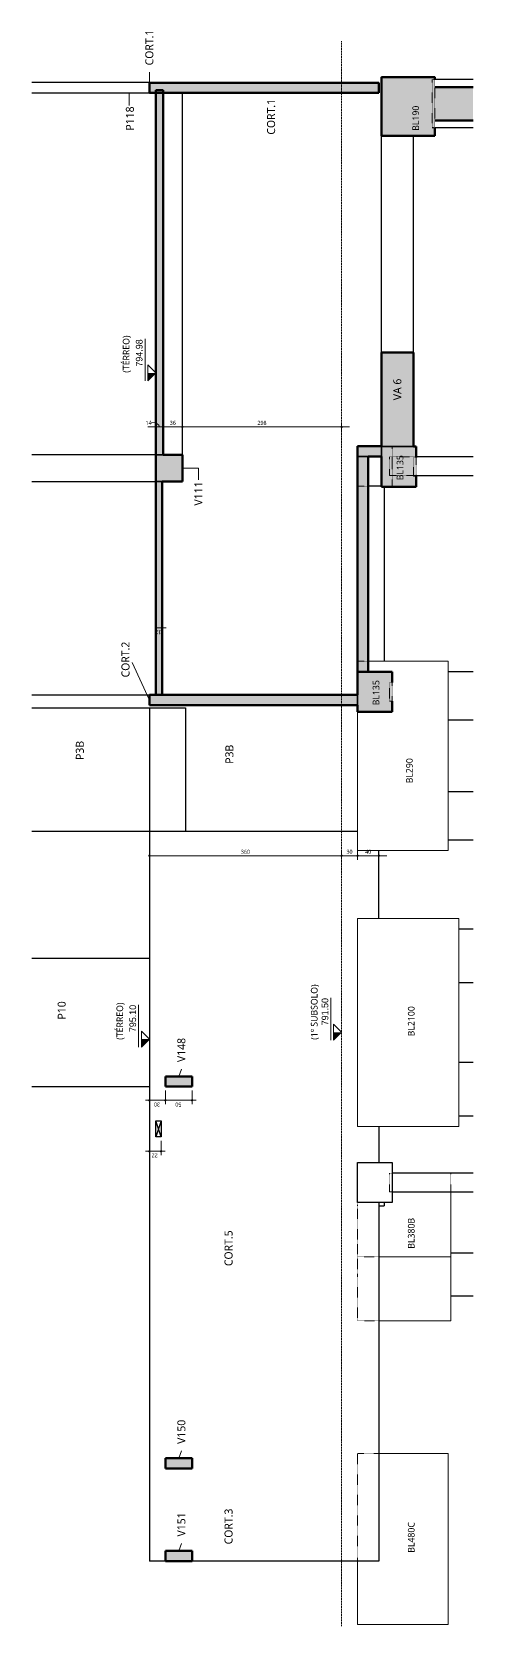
# Model space of a CAD drawing. Extents: x -2131 to 52870, y -3196 to 88043.
# Drawn here: x 4797 to 5624, y 77841 to 80829 of the extents above; entities that cross this region are included whole.
import ezdxf

# ---------------------------------------------------------------- set-up
doc = ezdxf.new("R2010")
doc.units = 0
doc.linetypes.add('Hidden', pattern=[0.714375, 0.47625, -0.238125])
doc.linetypes.add('Traço', pattern=[0.635, 0.3175, -0.3175])
for name, color, linetype, lineweight in [('A-ANNO-DIMS', 7, 'Continuous', 9), ('A-ANNO-DIMS-50', 7, 'Continuous', 9), ('A-FLOR', 7, 'Continuous', 25), ('A-GENM', 7, 'Continuous', 25), ('G-ANNO-DIMS', 7, 'Continuous', 9), ('G-ANNO-TEXT', 7, 'Continuous', 9), ('S-BEAM', 7, 'Continuous', 25), ('S-BEAM-IDEN', 7, 'Continuous', 9), ('S-COLS', 7, 'Continuous', 25), ('S-COLS-IDEN', 7, 'Continuous', 9), ('S-FNDN', 7, 'Continuous', 25), ('S-FNDN-HDLN', 7, 'Traço', 18), ('S-FNDN-IDEN', 7, 'Continuous', 9)]:
    doc.layers.add(name, color=color, linetype=linetype, lineweight=lineweight)
doc.layers.add('A-DETL', color=7, linetype='Continuous', lineweight=18, true_color=0x00a600)
doc.styles.add('Fira Sans', font='', dxfattribs={"width": 0.9, "height": 7.5})
doc.styles.add('Fira Sans_1', font='', dxfattribs={"height": 12.5})
doc.styles.add('Gadugi', font='gadugi.ttf', dxfattribs={"height": 15})
doc.styles.add('Gadugi_1', font='gadugi.ttf', dxfattribs={"height": 12.5})
doc.styles.add('Gadugi_2', font='gadugi.ttf', dxfattribs={"width": 0.9, "height": 7.5})
doc.styles.get('Fira Sans').set_extended_font_data('Fira Sans')
doc.styles.get('Fira Sans_1').set_extended_font_data('Fira Sans')
doc.dimstyles.new('PED_1_5mm_DIR', dxfattribs={"dimscale": 30.48, "dimtxt": 7.778718, "dimasz": 0.328084, "dimexe": 0.246063, "dimexo": 0.246063, "dimgap": 0.049213, "dimtad": 1, "dimdec": 1, "dimrnd": 0.5, "dimdsep": 46, "dimtxsty": 'Gadugi_2', "dimblk1": 'DOTSMALL', "dimblk2": 'DOTSMALL', "dimsah": 1, "dimcen": 0.09, "dimdle": 0.492126, "dimazin": 0, "dimtfac": 1, "dimtdec": 4, "dimtix": 1, "dimtmove": 0, "dimatfit": 3, "dimfxl": 1, "dimtvp": 1, "dimtolj": 1, "dimtzin": 0, "dimarcsym": 2})
doc.dimstyles.new('PED_1_5mm_DIR_1', dxfattribs={"dimscale": 30.48, "dimtxt": 7.778718, "dimasz": 0.328084, "dimexe": 0.246063, "dimexo": 0.246063, "dimgap": 0.049213, "dimtad": 1, "dimdec": 1, "dimrnd": 0.5, "dimdsep": 46, "dimtxsty": 'Gadugi_2', "dimblk1": 'DOTSMALL', "dimblk2": 'DOTSMALL', "dimsah": 1, "dimcen": 0.09, "dimdle": 0.492126, "dimazin": 0, "dimtfac": 1, "dimtdec": 4, "dimtix": 1, "dimtmove": 1, "dimatfit": 3, "dimfxl": 1, "dimtvp": 1, "dimtolj": 1, "dimtzin": 0, "dimarcsym": 2})
doc.dimstyles.new('PED_1_5mm_ESQ_1', dxfattribs={"dimscale": 30.48, "dimtxt": 10.229846, "dimasz": 0.328084, "dimexe": 0.246063, "dimexo": 0.246063, "dimgap": 0.049213, "dimtad": 1, "dimdec": 1, "dimrnd": 0.5, "dimdsep": 46, "dimtxsty": 'Fira Sans', "dimblk1": 'DOTSMALL', "dimblk2": 'DOTSMALL', "dimsah": 1, "dimcen": 0.09, "dimdle": 0.246063, "dimazin": 0, "dimtfac": 1, "dimtdec": 4, "dimtix": 1, "dimtmove": 0, "dimatfit": 3, "dimfxl": 1, "dimtvp": 1, "dimtolj": 1, "dimtzin": 0, "dimarcsym": 2})

# ---------------------------------------------------------------- blocks, each defined once
blk = doc.blocks.new('PED_BLRET-1EST_R01_2019 - 75x75x65-3763687-CT A 002 - CORTE B-B TÉRREO')
at = {"layer": 'S-FNDN-HDLN'}
for p, q in [((739.4, 80031.6), (739.4, 79996.6)), ((744.4, 80031.6), (739.4, 80031.6)), ((744.4, 79996.6), (744.4, 80031.6)), ((739.4, 79996.6), (744.4, 79996.6))]:
    blk.add_line(p, q, dxfattribs=at)
blk = doc.blocks.new('PED_BLRET-1EST_EXCENTRICA_R01_2019 - 110x130x100-3841337-CT A 002 - CORTE B-B TÉRREO')
at = {"layer": 'S-FNDN-HDLN'}
for p, q in [((774.4, 80738.8), (774.4, 80648.8)), ((779.4, 80738.8), (774.4, 80738.8)), ((779.4, 80648.8), (779.4, 80738.8)), ((774.4, 80648.8), (779.4, 80648.8))]:
    blk.add_line(p, q, dxfattribs=at)
blk = doc.blocks.new('PED_FURO_RETANGULAR_R04_2020 - 30x10x22-3498512-CT A 002 - CORTE B-B TÉRREO')
at = {"layer": 'A-GENM'}
for p, q in [((266.4, 78758.3), (256.4, 78788.3)), ((266.4, 78788.3), (256.4, 78758.3))]:
    blk.add_line(p, q, dxfattribs=at)
blk = doc.blocks.new('PED_BLRET-1EST_EXCENTRICA_R01_2019 - 110x130x100-V1-CT A 002 - CORTE B-B TÉRREO')
at = {"layer": 'S-FNDN-HDLN'}
for p, q in [((774.4, 80739.5), (774.4, 80738.8)), ((779.4, 80739.5), (774.4, 80739.5)), ((774.4, 80649.5), (779.4, 80649.5))]:
    blk.add_line(p, q, dxfattribs=at)
blk = doc.blocks.new('PED_BLRET-1EST_R01_2019 - 75x75x65-V2-CT A 002 - CORTE B-B TÉRREO')
at = {"layer": 'S-FNDN-HDLN'}
for p, q in [((694.4, 80032.3), (694.4, 79997.3)), ((699.4, 80032.3), (694.4, 80032.3)), ((699.4, 79997.3), (699.4, 80032.3)), ((694.4, 79997.3), (699.4, 79997.3))]:
    blk.add_line(p, q, dxfattribs=at)
blk = doc.blocks.new('DIMBLOCK12-CT A 002 - CORTE B-B TÉRREO')
at = {"layer": 'A-ANNO-DIMS-50', "transparency": 16777216}
h = blk.add_hatch(color=256, dxfattribs=at)
edge = h.paths.add_edge_path(flags=0)
edge.add_arc((5017.4, 79284.9), 1.25, 0, 360)
h = blk.add_hatch(color=256, dxfattribs=at)
edge = h.paths.add_edge_path(flags=0)
edge.add_arc((5377.4, 79284.9), 1.25, 0, 360)
for p, q in [((5017.4, 79279.2), (5017.4, 79292.4)), ((5377.4, 79279.2), (5377.4, 79292.4)), ((5017.4, 79284.9), (5377.4, 79284.9)), ((5017.4, 79284.9), (5017.4, 79279.2)), ((5377.4, 79284.9), (5377.4, 79279.2))]:
    blk.add_line(p, q, dxfattribs=at)
for centre in [(5017.4, 79284.9), (5377.4, 79284.9)]:
    blk.add_circle(centre, 1.25, dxfattribs=at)
at = {"layer": 'A-ANNO-DIMS-50', "color": 0, "transparency": 16777216, "insert": (5188.8, 79296.2), "char_height": 7.5, "width": 20.658, "attachment_point": 1, "line_spacing_factor": 1.02016, "style": 'Gadugi_2'}
blk.add_mtext('360', dxfattribs=at)
blk = doc.blocks.new('_DotSmall')
at = {"color": 0, "linetype": 'ByBlock', "const_width": 0.5}
blk.add_lwpolyline([(-0.0625, 0, 1), (0.0625, 0, 1)], format="xyb", close=True, dxfattribs=at)
blk = doc.blocks.new('DIMBLOCK13-CT A 002 - CORTE B-B TÉRREO')
at = {"layer": 'A-ANNO-DIMS-50', "transparency": 16777216}
h = blk.add_hatch(color=256, dxfattribs=at)
edge = h.paths.add_edge_path(flags=0)
edge.add_arc((5377.4, 79284.9), 1.25, 0, 360)
h = blk.add_hatch(color=256, dxfattribs=at)
edge = h.paths.add_edge_path(flags=0)
edge.add_arc((5407.4, 79284.9), 1.25, 0, 360)
for p, q in [((5407.4, 79323.8), (5407.4, 79277.4)), ((5407.4, 79284.9), (5407.4, 79323.8)), ((5377.4, 79279.2), (5377.4, 79292.4)), ((5377.4, 79284.9), (5407.4, 79284.9)), ((5377.4, 79284.9), (5377.4, 79279.2))]:
    blk.add_line(p, q, dxfattribs=at)
for centre in [(5377.4, 79284.9), (5407.4, 79284.9)]:
    blk.add_circle(centre, 1.25, dxfattribs=at)
at = {"layer": 'A-ANNO-DIMS-50', "color": 0, "transparency": 16777216, "insert": (5386.6, 79296.2), "char_height": 7.5, "width": 13.772, "attachment_point": 1, "line_spacing_factor": 1.02016, "style": 'Gadugi_2'}
blk.add_mtext('30', dxfattribs=at)
blk = doc.blocks.new('DIMBLOCK14-CT A 002 - CORTE B-B TÉRREO')
at = {"layer": 'A-ANNO-DIMS-50', "transparency": 16777216}
h = blk.add_hatch(color=256, dxfattribs=at)
edge = h.paths.add_edge_path(flags=0)
edge.add_arc((5407.4, 79284.9), 1.25, 0, 360)
h = blk.add_hatch(color=256, dxfattribs=at)
edge = h.paths.add_edge_path(flags=0)
edge.add_arc((5447.4, 79284.9), 1.25, 0, 360)
for p, q in [((5407.4, 79323.8), (5407.4, 79277.4)), ((5407.4, 79284.9), (5407.4, 79323.8)), ((5447.4, 79279.2), (5447.4, 79292.4)), ((5407.4, 79284.9), (5462.4, 79284.9)), ((5447.4, 79284.9), (5447.4, 79279.2))]:
    blk.add_line(p, q, dxfattribs=at)
for centre in [(5407.4, 79284.9), (5447.4, 79284.9)]:
    blk.add_circle(centre, 1.25, dxfattribs=at)
at = {"layer": 'A-ANNO-DIMS-50', "color": 0, "transparency": 16777216, "insert": (5421.6, 79296.2), "char_height": 7.5, "width": 13.772, "attachment_point": 1, "line_spacing_factor": 1.02016, "style": 'Gadugi_2'}
blk.add_mtext('40', dxfattribs=at)
blk = doc.blocks.new('Elevações de ponto - SIMBOLO DE NÍVEL-CORTE-2219088-CT A 002 - CORTE B-B TÉRREO')
at = {"layer": 'G-ANNO-DIMS'}
blk.add_hatch(color=256, dxfattribs=at).paths.add_polyline_path([(229.4, 78941.5), (244.4, 78941.5), (229.4, 78926.5)], flags=0)
for p, q in [((224.3, 79005.7), (224.3, 78926.5)), ((229.4, 78956.5), (244.4, 78941.5)), ((229.4, 78926.5), (229.4, 78956.5)), ((244.4, 78941.5), (229.4, 78926.5))]:
    blk.add_line(p, q, dxfattribs=at)
blk = doc.blocks.new('DIMBLOCK15-CT A 002 - CORTE B-B TÉRREO')
at = {"layer": 'A-ANNO-DIMS-50', "transparency": 16777216}
h = blk.add_hatch(color=256, dxfattribs=at)
edge = h.paths.add_edge_path(flags=0)
edge.add_arc((5029.4, 80088.7), 1.25, 0, 360)
h = blk.add_hatch(color=256, dxfattribs=at)
edge = h.paths.add_edge_path(flags=0)
edge.add_arc((5043.4, 80088.7), 1.25, 0, 360)
for p, q in [((5014.4, 80088.7), (5043.4, 80088.7)), ((5029.4, 80082.9), (5029.4, 80096.2)), ((5029.4, 80088.7), (5029.4, 80082.9)), ((5043.4, 80082.9), (5043.4, 80096.2)), ((5043.4, 80088.7), (5043.4, 80082.9))]:
    blk.add_line(p, q, dxfattribs=at)
for centre in [(5029.4, 80088.7), (5043.4, 80088.7)]:
    blk.add_circle(centre, 1.25, dxfattribs=at)
blk.add_ellipse((5021.7, 80088.7), major_axis=(14.7, 0), ratio=0.537562, start_param=0, end_param=1.570796, dxfattribs=at)
at = {"layer": 'A-ANNO-DIMS-50', "color": 0, "transparency": 16777216, "insert": (5010.3, 80100), "char_height": 7.5, "width": 13.772, "attachment_point": 1, "line_spacing_factor": 1.02016, "style": 'Gadugi_2'}
blk.add_mtext('14', dxfattribs=at)
blk = doc.blocks.new('DIMBLOCK16-CT A 002 - CORTE B-B TÉRREO')
at = {"layer": 'A-ANNO-DIMS-50', "transparency": 16777216}
h = blk.add_hatch(color=256, dxfattribs=at)
edge = h.paths.add_edge_path(flags=0)
edge.add_arc((5043.4, 80088.7), 1.25, 0, 360)
h = blk.add_hatch(color=256, dxfattribs=at)
edge = h.paths.add_edge_path(flags=0)
edge.add_arc((5079.4, 80088.7), 1.25, 0, 360)
for p, q in [((5043.4, 80082.9), (5043.4, 80096.2)), ((5043.4, 80088.7), (5079.4, 80088.7)), ((5043.4, 80088.7), (5043.4, 80082.9)), ((5079.4, 80044.1), (5079.4, 80096.2)), ((5079.4, 80088.7), (5079.4, 80044.1))]:
    blk.add_line(p, q, dxfattribs=at)
for centre in [(5043.4, 80088.7), (5079.4, 80088.7)]:
    blk.add_circle(centre, 1.25, dxfattribs=at)
at = {"layer": 'A-ANNO-DIMS-50', "color": 0, "transparency": 16777216, "insert": (5055.6, 80100), "char_height": 7.5, "width": 13.772, "attachment_point": 1, "line_spacing_factor": 1.02016, "style": 'Gadugi_2'}
blk.add_mtext('36', dxfattribs=at)
blk = doc.blocks.new('DIMBLOCK17-CT A 002 - CORTE B-B TÉRREO')
at = {"layer": 'A-ANNO-DIMS-50', "transparency": 16777216}
h = blk.add_hatch(color=256, dxfattribs=at)
edge = h.paths.add_edge_path(flags=0)
edge.add_arc((5079.4, 80088.7), 1.25, 0, 360)
h = blk.add_hatch(color=256, dxfattribs=at)
edge = h.paths.add_edge_path(flags=0)
edge.add_arc((5377.4, 80088.7), 1.25, 0, 360)
for p, q in [((5079.4, 80044.1), (5079.4, 80096.2)), ((5079.4, 80088.7), (5392.4, 80088.7)), ((5079.4, 80088.7), (5079.4, 80044.1)), ((5377.4, 80082.9), (5377.4, 80096.2)), ((5377.4, 80088.7), (5377.4, 80082.9))]:
    blk.add_line(p, q, dxfattribs=at)
for centre in [(5079.4, 80088.7), (5377.4, 80088.7)]:
    blk.add_circle(centre, 1.25, dxfattribs=at)
at = {"layer": 'A-ANNO-DIMS-50', "color": 0, "transparency": 16777216, "insert": (5219.8, 80100), "char_height": 7.5, "width": 20.658, "attachment_point": 1, "line_spacing_factor": 1.02016, "style": 'Gadugi_2'}
blk.add_mtext('298', dxfattribs=at)
blk = doc.blocks.new('DIMBLOCK18-CT A 002 - CORTE B-B TÉRREO')
at = {"layer": 'A-ANNO-DIMS-50', "transparency": 16777216}
h = blk.add_hatch(color=256, dxfattribs=at)
edge = h.paths.add_edge_path(flags=0)
edge.add_arc((5029.4, 79712), 1.25, 0, 360)
h = blk.add_hatch(color=256, dxfattribs=at)
edge = h.paths.add_edge_path(flags=0)
edge.add_arc((5041.4, 79712), 1.25, 0, 360)
for p, q in [((5029.4, 79706.3), (5029.4, 79719.5)), ((5029.4, 79712), (5048.9, 79712)), ((5029.4, 79712), (5029.4, 79706.3)), ((5041.4, 79706.3), (5041.4, 79719.5)), ((5041.4, 79712), (5041.4, 79706.3))]:
    blk.add_line(p, q, dxfattribs=at)
for centre in [(5029.4, 79712), (5041.4, 79712)]:
    blk.add_circle(centre, 1.25, dxfattribs=at)
at = {"layer": 'A-ANNO-DIMS-50', "color": 0, "transparency": 16777216, "insert": (5039.8, 79700.2), "char_height": 7.5, "width": 10.702, "attachment_point": 1, "rotation": 180, "line_spacing_factor": 1.049215, "style": 'Fira Sans'}
blk.add_mtext('12', dxfattribs=at)
blk = doc.blocks.new('DIMBLOCK19-CT A 002 - CORTE B-B TÉRREO')
at = {"layer": 'A-ANNO-DIMS-50', "transparency": 16777216}
h = blk.add_hatch(color=256, dxfattribs=at)
edge = h.paths.add_edge_path(flags=0)
edge.add_arc((5017.4, 78731.2), 1.25, 0, 360)
h = blk.add_hatch(color=256, dxfattribs=at)
edge = h.paths.add_edge_path(flags=0)
edge.add_arc((5039.4, 78731.2), 1.25, 0, 360)
for p, q in [((5046.9, 78731.2), (5009.9, 78731.2)), ((5017.4, 78736.9), (5017.4, 78723.7)), ((5017.4, 78731.2), (5017.4, 78736.9)), ((5039.4, 78750.8), (5039.4, 78723.7)), ((5039.4, 78731.2), (5039.4, 78750.8))]:
    blk.add_line(p, q, dxfattribs=at)
for centre in [(5017.4, 78731.2), (5039.4, 78731.2)]:
    blk.add_circle(centre, 1.25, dxfattribs=at)
at = {"layer": 'A-ANNO-DIMS-50', "color": 0, "transparency": 16777216, "insert": (5033.1, 78719.3), "char_height": 7.5, "width": 11.332, "attachment_point": 1, "rotation": 180, "line_spacing_factor": 1.049215, "style": 'Fira Sans'}
blk.add_mtext('22', dxfattribs=at)
blk = doc.blocks.new('DIMBLOCK20-CT A 002 - CORTE B-B TÉRREO')
at = {"layer": 'A-ANNO-DIMS-50', "transparency": 16777216}
h = blk.add_hatch(color=256, dxfattribs=at)
edge = h.paths.add_edge_path(flags=0)
edge.add_arc((5047.4, 78826.9), 1.25, 0, 360)
h = blk.add_hatch(color=256, dxfattribs=at)
edge = h.paths.add_edge_path(flags=0)
edge.add_arc((5097.4, 78826.9), 1.25, 0, 360)
for p, q in [((5047.4, 78844.8), (5047.4, 78819.4)), ((5047.4, 78826.9), (5047.4, 78844.8)), ((5097.4, 78844.8), (5097.4, 78819.4)), ((5097.4, 78826.9), (5097.4, 78844.8)), ((5104.9, 78826.9), (5047.4, 78826.9))]:
    blk.add_line(p, q, dxfattribs=at)
for centre in [(5047.4, 78826.9), (5097.4, 78826.9)]:
    blk.add_circle(centre, 1.25, dxfattribs=at)
at = {"layer": 'A-ANNO-DIMS-50', "color": 0, "transparency": 16777216, "insert": (5077.5, 78815), "char_height": 7.5, "width": 12.276, "attachment_point": 1, "rotation": 180, "line_spacing_factor": 1.049215, "style": 'Fira Sans'}
blk.add_mtext('50', dxfattribs=at)
blk = doc.blocks.new('DIMBLOCK21-CT A 002 - CORTE B-B TÉRREO')
at = {"layer": 'A-ANNO-DIMS-50', "transparency": 16777216}
h = blk.add_hatch(color=256, dxfattribs=at)
edge = h.paths.add_edge_path(flags=0)
edge.add_arc((5017.4, 78826.9), 1.25, 0, 360)
h = blk.add_hatch(color=256, dxfattribs=at)
edge = h.paths.add_edge_path(flags=0)
edge.add_arc((5047.4, 78826.9), 1.25, 0, 360)
for p, q in [((5017.4, 78844.8), (5017.4, 78819.4)), ((5017.4, 78826.9), (5017.4, 78844.8)), ((5047.4, 78844.8), (5047.4, 78819.4)), ((5047.4, 78826.9), (5047.4, 78844.8)), ((5047.4, 78826.9), (5009.9, 78826.9))]:
    blk.add_line(p, q, dxfattribs=at)
for centre in [(5017.4, 78826.9), (5047.4, 78826.9)]:
    blk.add_circle(centre, 1.25, dxfattribs=at)
at = {"layer": 'A-ANNO-DIMS-50', "color": 0, "transparency": 16777216, "insert": (5037.5, 78815), "char_height": 7.5, "width": 12.276, "attachment_point": 1, "rotation": 180, "line_spacing_factor": 1.049215, "style": 'Fira Sans'}
blk.add_mtext('30', dxfattribs=at)

msp = doc.modelspace()

# ---------------------------------------------------------------- hatches: boundary and pattern name
at = {"layer": 'A-FLOR', "true_color": 0xa6a6a6}
for points in [[(5029.378, 80036.605), (5043.378, 80036.605), (5043.378, 80719.861), (5029.378, 80719.861), (5029.378, 80089.09)], [(5407.381, 79629.84), (5427.381, 79629.84), (5427.381, 80033.303), (5407.381, 80033.303), (5407.381, 79649.84)], [(5029.378, 79586.34), (5041.378, 79586.34), (5041.378, 79986.605), (5029.378, 79986.605)]]:
    msp.add_hatch(color=253, dxfattribs=at).paths.add_polyline_path(points, flags=0)
at = {"layer": 'S-BEAM', "true_color": 0xa6a6a6}
for points in [[(5417.199, 80714.525), (5447.378, 80714.525), (5447.378, 80733.526), (5017.378, 80733.526), (5017.378, 80714.525), (5029.378, 80714.525), (5029.378, 80719.861), (5043.378, 80719.861), (5043.378, 80714.525), (5407.381, 80714.525)], [(5452.381, 80051.605), (5512.381, 80051.605), (5512.381, 80227.776), (5452.381, 80227.776), (5452.381, 80052.303)], [(5041.378, 79986.605), (5079.378, 79986.605), (5079.378, 80036.605), (5029.378, 80036.605), (5029.378, 79986.605)], [(5452.381, 80033.303), (5452.381, 80052.303), (5407.381, 80052.303), (5407.381, 80033.303), (5427.381, 80033.303)], [(5017.378, 79567.34), (5407.381, 79567.34), (5407.381, 79586.34), (5017.378, 79586.34)], [(5097.378, 78852.34), (5097.378, 78871.34), (5047.378, 78871.34), (5047.378, 78852.34)], [(5077.081, 78136.84), (5097.378, 78136.84), (5097.378, 78155.84), (5047.378, 78155.84), (5047.378, 78136.84)], [(5097.378, 77963.271), (5097.378, 77982.271), (5047.378, 77982.271), (5047.378, 77963.271)]]:
    msp.add_hatch(color=253, dxfattribs=at).paths.add_polyline_path(points, flags=0)
at = {"layer": 'S-FNDN', "true_color": 0xa6a6a6}
for points in [[(5452.381, 80633.822), (5552.381, 80633.822), (5552.381, 80743.822), (5452.381, 80743.822), (5452.381, 80634.544)], [(5623.81, 80662.649), (5623.81, 80724.995), (5552.381, 80724.995), (5552.381, 80662.649)], [(5512.381, 79976.605), (5517.381, 79976.605), (5517.381, 80051.605), (5452.381, 80051.605), (5452.381, 79976.605)], [(5472.381, 79554.84), (5472.381, 79629.84), (5407.381, 79629.84), (5407.381, 79554.84), (5417.199, 79554.84)]]:
    msp.add_hatch(color=253, dxfattribs=at).paths.add_polyline_path(points, flags=0)

# ---------------------------------------------------------------- linework, layer by layer
at = {"layer": 'A-DETL', "color": 7, "linetype": 'Hidden'}
msp.add_line((5377.381, 80811.34), (5377.381, 77841.34), dxfattribs=at)
at = {"layer": 'A-FLOR', "lineweight": 50}
for p, q in [((5043.378, 80719.861), (5029.378, 80719.861)), ((5029.378, 80719.861), (5029.378, 80036.605)), ((5043.378, 80036.605), (5043.378, 80719.861)), ((5407.381, 80033.303), (5407.381, 79629.84)), ((5427.381, 79629.84), (5427.381, 80033.303)), ((5029.378, 79986.605), (5029.378, 79586.34)), ((5041.378, 79586.34), (5041.378, 79986.605)), ((5407.381, 79629.84), (5427.381, 79629.84)), ((5029.378, 79586.34), (5041.378, 79586.34))]:
    msp.add_line(p, q, dxfattribs=at)
at = {"layer": 'A-FLOR'}
for p, q in [((5029.378, 80036.605), (5043.378, 80036.605)), ((5427.381, 80033.303), (5407.381, 80033.303)), ((5041.378, 79986.605), (5029.378, 79986.605))]:
    msp.add_line(p, q, dxfattribs=at)
at = {"layer": 'S-BEAM'}
for p, q in [((5017.378, 80734.116), (5017.378, 80733.863)), ((5017.378, 80733.798), (5017.378, 80733.526)), ((5447.378, 80733.526), (5447.378, 80734.116)), ((5079.378, 80036.605), (5079.378, 80714.525)), ((5452.381, 80227.776), (5452.381, 80633.822)), ((5512.381, 80227.776), (5512.381, 80633.822)), ((5043.378, 80036.605), (5029.378, 80036.605)), ((5452.381, 80052.303), (5452.381, 80051.605)), ((5452.381, 80051.605), (5452.381, 80052.303)), ((5452.381, 80051.605), (5512.381, 80051.605)), ((5452.381, 80033.303), (5452.381, 80051.605)), ((5407.381, 80033.303), (5427.381, 80033.303)), ((5029.378, 79986.605), (5041.378, 79986.605)), ((5457.381, 79976.605), (5457.381, 79649.84)), ((5407.381, 79567.34), (5407.381, 79586.34)), ((5017.378, 79331.34), (5017.378, 79092.34)), ((5447.378, 79167.34), (5447.378, 79294.84)), ((5017.378, 78852.34), (5017.378, 78697.375)), ((5029.378, 78758.272), (5029.378, 78788.272)), ((5029.378, 78788.272), (5039.378, 78788.272)), ((5039.378, 78788.272), (5039.378, 78758.272)), ((5039.378, 78758.272), (5029.378, 78758.272)), ((5447.378, 78777.34), (5447.378, 78709.875)), ((5017.378, 78647.375), (5017.378, 77963.271)), ((5447.378, 78634.875), (5447.378, 77963.271)), ((5457.381, 78634.875), (5457.381, 78629.226)), ((5447.378, 78629.226), (5457.381, 78629.226)), ((5047.378, 77963.271), (5017.378, 77963.271)), ((5447.378, 77963.271), (5097.378, 77963.271))]:
    msp.add_line(p, q, dxfattribs=at)
at = {"layer": 'S-BEAM', "lineweight": 50}
for p, q in [((5447.378, 80733.526), (5017.378, 80733.526)), ((5017.378, 80733.525), (5017.378, 80714.525)), ((5447.378, 80714.525), (5447.378, 80733.525)), ((5017.378, 80714.525), (5447.378, 80714.525)), ((5452.381, 80227.776), (5452.381, 80052.303)), ((5512.381, 80227.776), (5452.381, 80227.776)), ((5512.381, 80051.605), (5512.381, 80227.776)), ((5029.378, 80036.605), (5029.378, 79986.605)), ((5079.378, 80036.605), (5043.378, 80036.605)), ((5079.378, 79986.605), (5079.378, 80036.605)), ((5407.381, 80052.303), (5407.381, 80033.303)), ((5452.381, 80052.303), (5407.381, 80052.303)), ((5427.381, 80033.303), (5452.381, 80033.303)), ((5041.378, 79986.605), (5079.378, 79986.605)), ((5407.381, 79586.34), (5017.378, 79586.34)), ((5017.378, 79586.34), (5017.378, 79567.34)), ((5017.378, 79567.34), (5407.381, 79567.34)), ((5097.378, 78871.34), (5047.378, 78871.34)), ((5047.378, 78871.34), (5047.378, 78852.34)), ((5047.378, 78852.34), (5097.378, 78852.34)), ((5097.378, 78852.34), (5097.378, 78871.34)), ((5047.378, 78155.84), (5047.378, 78136.84)), ((5097.378, 78155.84), (5047.378, 78155.84)), ((5097.378, 78136.84), (5097.378, 78155.84)), ((5047.378, 78136.84), (5097.378, 78136.84)), ((5047.378, 77982.271), (5047.378, 77963.271)), ((5097.378, 77982.271), (5047.378, 77982.271)), ((5097.378, 77963.271), (5097.378, 77982.271)), ((5047.378, 77963.271), (5097.378, 77963.271))]:
    msp.add_line(p, q, dxfattribs=at)
at = {"layer": 'S-BEAM-IDEN'}
for p, q in [((5017.378, 80734.792), (5017.378, 80753.096)), ((5079.378, 80011.605), (5109.205, 80011.605)), ((5109.205, 80011.605), (5109.205, 79989.449)), ((5017.378, 79576.84), (4985.457, 79647.369)), ((5072.378, 78871.34), (5077.35, 78885.317)), ((5072.378, 78155.84), (5077.35, 78169.817)), ((5072.378, 77982.271), (5077.35, 77996.248))]:
    msp.add_line(p, q, dxfattribs=at)
at = {"layer": 'S-COLS'}
for p, q in [((5407.381, 80733.863), (4797.366, 80733.863)), ((5407.381, 80733.863), (5407.381, 80733.798)), ((4797.366, 80714.863), (5017.378, 80714.863)), ((5029.378, 80036.605), (4797.366, 80036.605)), ((4797.366, 79986.605), (5029.378, 79986.605)), ((4797.366, 79586.34), (5017.378, 79586.34)), ((4797.366, 79562.34), (5085.378, 79562.34)), ((5017.378, 79562.34), (5017.378, 79331.34)), ((5085.378, 79562.34), (5085.378, 79331.34)), ((4797.366, 79331.34), (5085.378, 79331.34)), ((5017.378, 79331.34), (5407.381, 79331.34)), ((5017.378, 79092.34), (4797.366, 79092.34)), ((5017.378, 79092.34), (5017.378, 78852.34)), ((5017.378, 79092.34), (5017.378, 78852.34)), ((4797.366, 78852.34), (5017.378, 78852.34)), ((5017.378, 78697.375), (5017.378, 78647.375))]:
    msp.add_line(p, q, dxfattribs=at)
at = {"layer": 'S-COLS-IDEN'}
msp.add_line((4979.382, 80714.859), (4979.382, 80690.829), dxfattribs=at)
at = {"layer": 'S-FNDN'}
for p, q in [((5452.381, 80743.822), (5452.381, 80744.544)), ((5452.381, 80744.544), (5552.381, 80744.544)), ((5552.381, 80744.544), (5552.381, 80743.822)), ((5623.81, 80739.544), (5552.381, 80739.544)), ((5552.381, 80649.544), (5623.81, 80649.544)), ((5452.381, 80051.605), (5452.381, 80033.303)), ((5512.381, 80051.605), (5452.381, 80051.605)), ((5623.81, 80032.303), (5517.381, 80032.303)), ((5452.381, 79977.303), (5427.381, 79977.303)), ((5517.381, 79997.303), (5623.81, 79997.303)), ((5623.81, 79629.84), (5577.381, 79629.84)), ((5407.381, 79586.34), (5407.381, 79567.34)), ((5577.381, 79539.84), (5623.81, 79539.84)), ((5623.81, 79404.84), (5577.381, 79404.84)), ((5577.381, 79314.84), (5623.81, 79314.84)), ((5623.81, 79147.34), (5597.381, 79147.34)), ((5597.381, 79047.34), (5623.81, 79047.34)), ((5623.81, 78897.34), (5597.381, 78897.34)), ((5597.381, 78797.34), (5623.81, 78797.34)), ((5407.381, 78634.875), (5407.381, 78709.875)), ((5407.381, 78709.875), (5472.381, 78709.875)), ((5472.381, 78709.875), (5472.381, 78634.875)), ((5623.81, 78689.875), (5472.386, 78689.875)), ((5472.381, 78634.875), (5407.381, 78634.875)), ((5472.386, 78654.875), (5623.81, 78654.875)), ((5623.81, 78540.341), (5582.382, 78540.341)), ((5582.381, 78460.341), (5623.81, 78460.341))]:
    msp.add_line(p, q, dxfattribs=at)
at = {"layer": 'S-FNDN', "lineweight": 50}
for p, q in [((5452.381, 80743.822), (5452.381, 80633.822)), ((5552.381, 80743.822), (5452.381, 80743.822)), ((5552.381, 80738.827), (5552.381, 80743.822)), ((5623.81, 80724.995), (5552.381, 80724.995)), ((5552.381, 80662.649), (5623.81, 80662.649)), ((5552.381, 80633.822), (5552.381, 80648.817)), ((5452.381, 80633.822), (5552.381, 80633.822)), ((5517.381, 80051.605), (5512.381, 80051.605)), ((5517.381, 80031.61), (5517.381, 80051.605)), ((5452.381, 80033.303), (5452.381, 79976.605)), ((5517.381, 79976.605), (5517.381, 79996.6)), ((5452.381, 79976.605), (5517.381, 79976.605)), ((5407.381, 79629.84), (5407.381, 79586.34)), ((5472.381, 79629.84), (5407.381, 79629.84)), ((5472.381, 79609.845), (5472.381, 79629.84)), ((5407.381, 79567.34), (5407.381, 79554.84)), ((5472.381, 79554.84), (5472.381, 79574.835)), ((5407.381, 79554.84), (5472.381, 79554.84))]:
    msp.add_line(p, q, dxfattribs=at)
at = {"layer": 'S-FNDN', "lineweight": 18}
for p, q in [((5577.381, 79649.84), (5427.381, 79649.84)), ((5577.381, 79649.84), (5577.381, 79294.84)), ((5407.381, 79294.84), (5407.381, 79554.84)), ((5577.381, 79294.84), (5407.381, 79294.84)), ((5407.381, 78777.34), (5407.381, 79167.34)), ((5597.381, 79167.34), (5407.381, 79167.34)), ((5597.381, 79167.34), (5597.381, 78777.34)), ((5597.381, 78777.34), (5407.381, 78777.34)), ((5582.381, 78691.352), (5582.381, 78689.875)), ((5582.381, 78654.875), (5582.381, 78533.287)), ((5582.381, 78533.287), (5447.378, 78533.287)), ((5582.381, 78533.287), (5582.381, 78413.341)), ((5582.381, 78413.341), (5447.378, 78413.341)), ((5447.378, 78164.527), (5577.381, 78164.527)), ((5577.381, 78164.527), (5577.381, 77844.527)), ((5407.381, 77844.527), (5407.381, 77963.271)), ((5577.381, 77844.527), (5407.381, 77844.527))]:
    msp.add_line(p, q, dxfattribs=at)
at = {"layer": 'S-FNDN-HDLN'}
for p, q in [((5552.381, 80634.544), (5452.381, 80634.544)), ((5452.386, 80052.303), (5457.381, 80052.303)), ((5457.381, 80052.303), (5472.381, 80052.303)), ((5472.381, 80052.303), (5472.381, 79977.303)), ((5517.376, 80032.303), (5472.386, 80032.303)), ((5427.376, 79977.303), (5407.381, 79977.303)), ((5472.381, 79977.303), (5452.386, 79977.303)), ((5472.386, 79997.303), (5517.376, 79997.303)), ((5427.376, 79649.84), (5407.381, 79649.84)), ((5582.381, 78689.871), (5582.381, 78654.88)), ((5407.381, 78629.226), (5407.381, 78634.871)), ((5407.381, 78565.21), (5407.381, 78629.226)), ((5407.381, 78533.287), (5407.381, 78565.21)), ((5407.381, 78501.364), (5407.381, 78533.287)), ((5447.378, 78533.287), (5407.381, 78533.287)), ((5407.381, 78413.341), (5407.381, 78501.364)), ((5447.373, 78413.341), (5407.381, 78413.341)), ((5407.381, 77982.271), (5407.381, 78164.527)), ((5407.381, 78164.527), (5447.373, 78164.527)), ((5407.381, 77963.271), (5407.381, 77982.271))]:
    msp.add_line(p, q, dxfattribs=at)

# ---------------------------------------------------------------- block references
at = {"layer": 'A-GENM'}
msp.add_blockref('PED_FURO_RETANGULAR_R04_2020 - 30x10x22-3498512-CT A 002 - CORTE B-B TÉRREO', (4773.008, 0), dxfattribs=at)
at = {"layer": 'G-ANNO-DIMS'}
for p in [(4785.008, 1248.215), (4773.008, 0), (5133.011, 12.737)]:
    msp.add_blockref('Elevações de ponto - SIMBOLO DE NÍVEL-CORTE-2219088-CT A 002 - CORTE B-B TÉRREO', p, dxfattribs=at)
at = {"layer": 'S-FNDN', "linetype": 'Traço', "lineweight": 18}
for name, p in [('PED_BLRET-1EST_EXCENTRICA_R01_2019 - 110x130x100-V1-CT A 002 - CORTE B-B TÉRREO', (4773.008, 0)), ('PED_BLRET-1EST_EXCENTRICA_R01_2019 - 110x130x100-3841337-CT A 002 - CORTE B-B TÉRREO', (4773.008, 0)), ('PED_BLRET-1EST_R01_2019 - 75x75x65-V2-CT A 002 - CORTE B-B TÉRREO', (4773.008, 0)), ('PED_BLRET-1EST_R01_2019 - 75x75x65-3763687-CT A 002 - CORTE B-B TÉRREO', (4773.008, 0)), ('PED_BLRET-1EST_R01_2019 - 75x75x65-3763687-CT A 002 - CORTE B-B TÉRREO', (4728.008, -421.765)), ('PED_BLRET-1EST_R01_2019 - 75x75x65-3763687-CT A 002 - CORTE B-B TÉRREO', (4728.008, -1341.73))]:
    msp.add_blockref(name, p, dxfattribs=at)

# ---------------------------------------------------------------- texts
at = {"layer": 'G-ANNO-DIMS', "char_height": 12.5, "attachment_point": 1, "rotation": 90, "line_spacing_factor": 1.049215, "style": 'Fira Sans_1'}
for s, insert, width in [('794.98', (4992.069, 80201.602), 61.58058), ('795.10', (4980.069, 78954.495), 58.92095), ('791.50', (5340.072, 78967.232), 58.92095)]:
    msp.add_mtext(s, dxfattribs=dict(at, insert=insert, width=width))
at = {"layer": 'G-ANNO-TEXT', "char_height": 12.5, "attachment_point": 1, "rotation": 90, "style": 'Gadugi_1'}
for s, insert, width in [('(TÉRREO)', (4967.646, 80190.112), 87.38394), ('(1º SUBSOLO)', (5319.918, 78940.112), 130.67506), ('(TÉRREO)', (4955.794, 78940.112), 87.38394)]:
    msp.add_mtext(s, dxfattribs=dict(at, insert=insert, width=width))
at = {"layer": 'S-BEAM-IDEN', "char_height": 15, "attachment_point": 1, "rotation": 90, "style": 'Gadugi'}
for s, insert, width in [('CORT.1', (5009.828, 80766.099), 83.77634), ('CORT.1', (5237.872, 80636.259), 83.77634), ('VA 6', (5474.411, 80138.631), 53.71306), ('V111', (5101.654, 79941.149), 58.12234), ('CORT.2', (4965.182, 79619.145), 83.77634), ('V148', (5069.8, 78898.32), 58.12234), ('CORT.5', (5158.198, 78515.931), 83.77634), ('V150', (5069.8, 78182.82), 58.12234), ('V151', (5069.8, 78009.251), 58.12234), ('CORT.3', (5158.198, 77994.551), 83.77634)]:
    msp.add_mtext(s, dxfattribs=dict(at, insert=insert, width=width))
at = {"layer": 'S-COLS-IDEN', "char_height": 15, "attachment_point": 1, "rotation": 90, "style": 'Gadugi'}
for s, insert, width in [('P118', (4973.363, 80643.879), 56.51897), ('P3B', (4879.619, 79464.584), 43.29112), ('P3B', (5159.729, 79457.331), 43.29112), ('P10', (4845.619, 78978.084), 42.48944)]:
    msp.add_mtext(s, dxfattribs=dict(at, insert=insert, width=width))
at = {"layer": 'S-FNDN-IDEN', "color": 5, "true_color": 0x0000ff, "char_height": 12.5, "attachment_point": 1, "rotation": 90, "style": 'Gadugi_1'}
for s, insert, width in [('BL190', (5510.089, 80643.546), 56.91981), ('BL135', (5480.699, 79988.733), 56.91981), ('BL135', (5435.699, 79566.968), 56.91981), ('BL290', (5498.28, 79420.734), 56.91981), ('BL2100', (5501.656, 78946.62), 68.54428), ('BL380B', (5501.656, 78548.619), 68.94512), ('BL480C', (5501.656, 77978.807), 70.14766)]:
    msp.add_mtext(s, dxfattribs=dict(at, insert=insert, width=width))

# ---------------------------------------------------------------- dimensions: what is measured, and where the dimension line sits
at = {"layer": 'A-ANNO-DIMS'}
dim = msp.add_linear_dim(base=(5043.378, 80088.676), p1=(5029.378, 80090.444), p2=(5043.378, 80090.444), dimstyle='PED_1_5mm_DIR_1', override={"dimpost": '<>', "dimfxl": 14}, dxfattribs=at)
dim.commit()
dim.dimension.update_dxf_attribs({"geometry": 'DIMBLOCK15-CT A 002 - CORTE B-B TÉRREO', "text_midpoint": (5017.136, 80094.971), "dimtype": 160, "text_rotation": 360})
for base, p1, p2, dimstyle, override, picture, middle in [((5079.378, 80088.676), (5043.378, 80090.444), (5079.378, 80036.605), 'PED_1_5mm_DIR', {"dimpost": '<>', "dimfxl": 64.765531}, 'DIMBLOCK16-CT A 002 - CORTE B-B TÉRREO', (5061.378, 80094.054)), ((5377.381, 80088.676), (5079.378, 80036.605), (5377.381, 80090.444), 'PED_1_5mm_DIR', {"dimpost": '<>', "dimfxl": 302.827281}, 'DIMBLOCK17-CT A 002 - CORTE B-B TÉRREO', (5228.38, 80094.054)), ((5041.378, 79712.049), (5029.378, 79713.817), (5041.378, 79713.817), 'PED_1_5mm_ESQ_1', {"dimpost": '<>', "dimfxl": 12}, 'DIMBLOCK18-CT A 002 - CORTE B-B TÉRREO', (5035.378, 79717.299)), ((5407.381, 79284.933), (5377.381, 79286.701), (5407.381, 79331.34), 'PED_1_5mm_DIR', {"dimpost": '<>', "dimfxl": 53.783453}, 'DIMBLOCK13-CT A 002 - CORTE B-B TÉRREO', (5392.381, 79290.311)), ((5447.378, 79284.933), (5407.381, 79331.34), (5447.378, 79286.701), 'PED_1_5mm_DIR', {"dimpost": '<>', "dimfxl": 59.936799}, 'DIMBLOCK14-CT A 002 - CORTE B-B TÉRREO', (5427.38, 79290.311)), ((5377.381, 79284.933), (5017.378, 79286.701), (5377.381, 79286.701), 'PED_1_5mm_DIR', {"dimpost": '<>', "dimfxl": 360.003}, 'DIMBLOCK12-CT A 002 - CORTE B-B TÉRREO', (5197.38, 79290.311)), ((5017.378, 78826.894), (5047.378, 78852.34), (5017.378, 78852.34), 'PED_1_5mm_ESQ_1', {"dimpost": '<>', "dimfxl": 30}, 'DIMBLOCK21-CT A 002 - CORTE B-B TÉRREO', (5032.378, 78832.209)), ((5047.378, 78826.894), (5097.378, 78852.34), (5047.378, 78852.34), 'PED_1_5mm_ESQ_1', {"dimpost": '<>', "dimfxl": 50}, 'DIMBLOCK20-CT A 002 - CORTE B-B TÉRREO', (5072.378, 78832.209)), ((5017.378, 78731.151), (5039.378, 78758.272), (5017.378, 78729.384), 'PED_1_5mm_ESQ_1', {"dimpost": '<>', "dimfxl": 36.31135}, 'DIMBLOCK19-CT A 002 - CORTE B-B TÉRREO', (5028.378, 78736.401))]:
    dim = msp.add_linear_dim(base=base, p1=p1, p2=p2, dimstyle=dimstyle, override=override, dxfattribs=at)
    dim.commit()
    dim.dimension.update_dxf_attribs({"geometry": picture, "text_midpoint": middle})

doc.saveas('drawing.dxf')
